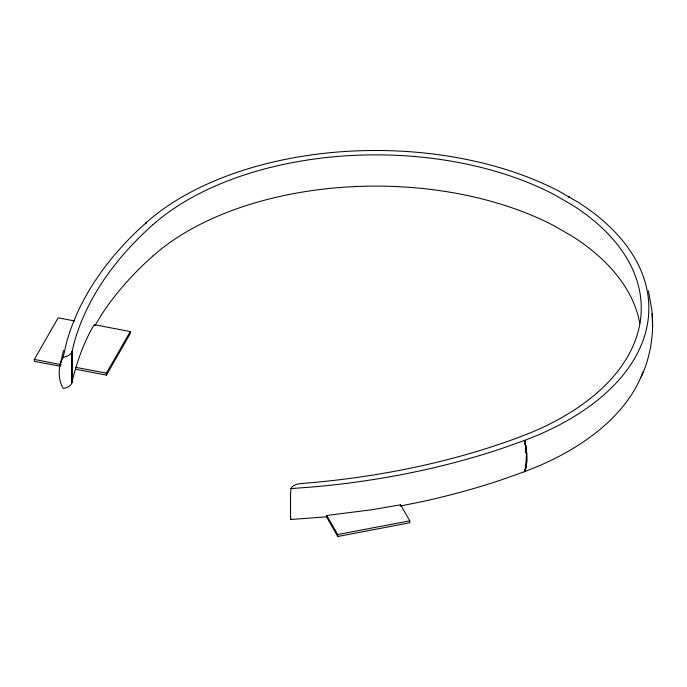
<?xml version="1.0" encoding="UTF-8"?>
<svg xmlns="http://www.w3.org/2000/svg" width="687" height="687" viewBox="0 0 687 687"><rect width="100%" height="100%" fill="white"/><g stroke="black" fill="none" stroke-linecap="round" stroke-linejoin="round"><path stroke-width="1.03" d="M75.733 369.262L106.442 375.128L130.272 333.504L130.272 331.555L94.282 324.685L93.389 326.145C83.024 343.672 76.497 363.595 71.817 382.771A11.387 6.578 0 0 1 64.192 388.267L63.187 388.43C57.76 379.112 58.051 366.583 63.187 357.18L66.424 342.985A539.08 311.237 0 0 1 146.546 222.348L146.752 222.167A273.332 157.804 0 0 1 558.677 191.02L578.643 202.545A273.332 157.804 0 0 1 536.178 435.807L524.696 440.367C526.74 450.449 528.543 462.188 524.379 471.729L500.643 480.127A539.149 311.271 0 0 1 424.291 501.158L400.246 506.07L400.573 504.816L370.903 509.874L326.78 515.465L326.437 516.822L290.738 519.501M526.002 465.503L525.787 468.431L524.542 471.677L526.328 465.382L526.594 452.621L526.208 466.198L524.379 471.729M525.761 447.581L526.336 453.798L525.787 445.485L524.696 440.367L526.276 452.75L525.89 448.594M652.598 325.801L651.946 310.344L648.425 290.867M525.916 447.495L524.533 441.08M525.117 469.839L524.696 471.608L536.178 467.057A273.332 157.804 0 0 0 642.877 372.199M652.641 324.788C652.478 342.787 648.657 360.769 641.169 377.146M153.021 224.64L160.792 218.114A265.749 153.433 0 0 1 553.602 194.275L573.001 205.482A265.749 153.433 0 0 1 531.721 432.269L520.411 436.752A531.223 306.694 0 0 1 314.242 482.411L300.64 483.631A11.387 6.578 0 0 0 291.116 488.036L290.532 493.12L290.558 510.415A50.89 4.414 86.5 0 1 290.515 512.991L290.592 518.118M525.461 469.144L526.663 461.793L526.5 453.712M60.155 364.96L63.479 350.396M72.126 382.788L72.126 351.546L73.921 343.672A531.223 306.694 0 0 1 153.012 224.64M145.996 223.249L145.704 223.842L146.546 222.348M145.799 223.747L146.657 222.262L146.314 222.708M60.113 366.154L34.35 361.371L34.35 359.413L58.18 317.798L74.711 320.992M106.442 375.128L106.442 373.17L130.272 331.555M94.84 325.724L102.672 312.954A530.845 306.479 0 0 1 153.021 255.89M153.021 255.89L160.792 249.355A265.749 153.433 0 0 1 553.602 225.525L573.001 236.723A265.749 153.433 0 0 1 639.803 323.345M526.388 454.854L526.268 464.575M524.542 440.427L500.643 448.886A539.106 311.245 0 0 1 315.427 486.748L290.841 488.62M326.78 515.465L337.712 534.555L409.804 520.806L409.804 522.755L337.712 536.513L326.471 516.701M63.187 357.18L64.192 357.025A11.387 6.578 0 0 0 71.817 351.521L72.126 351.546M75.733 367.313L106.442 373.17M34.35 359.413L61.272 364.668M568.784 196.559L569.523 197.555M400.573 504.816L409.804 520.806M524.379 440.487L525.778 446.498M652.221 313.349L652.641 322.744M337.712 534.555L337.712 536.513M71.817 351.521L71.817 382.771M290.79 519.132A23.487 2.679 -85.4 0 1 290.661 517.706M569.394 197.47L569.119 196.963L569.394 197.47"/></g></svg>
